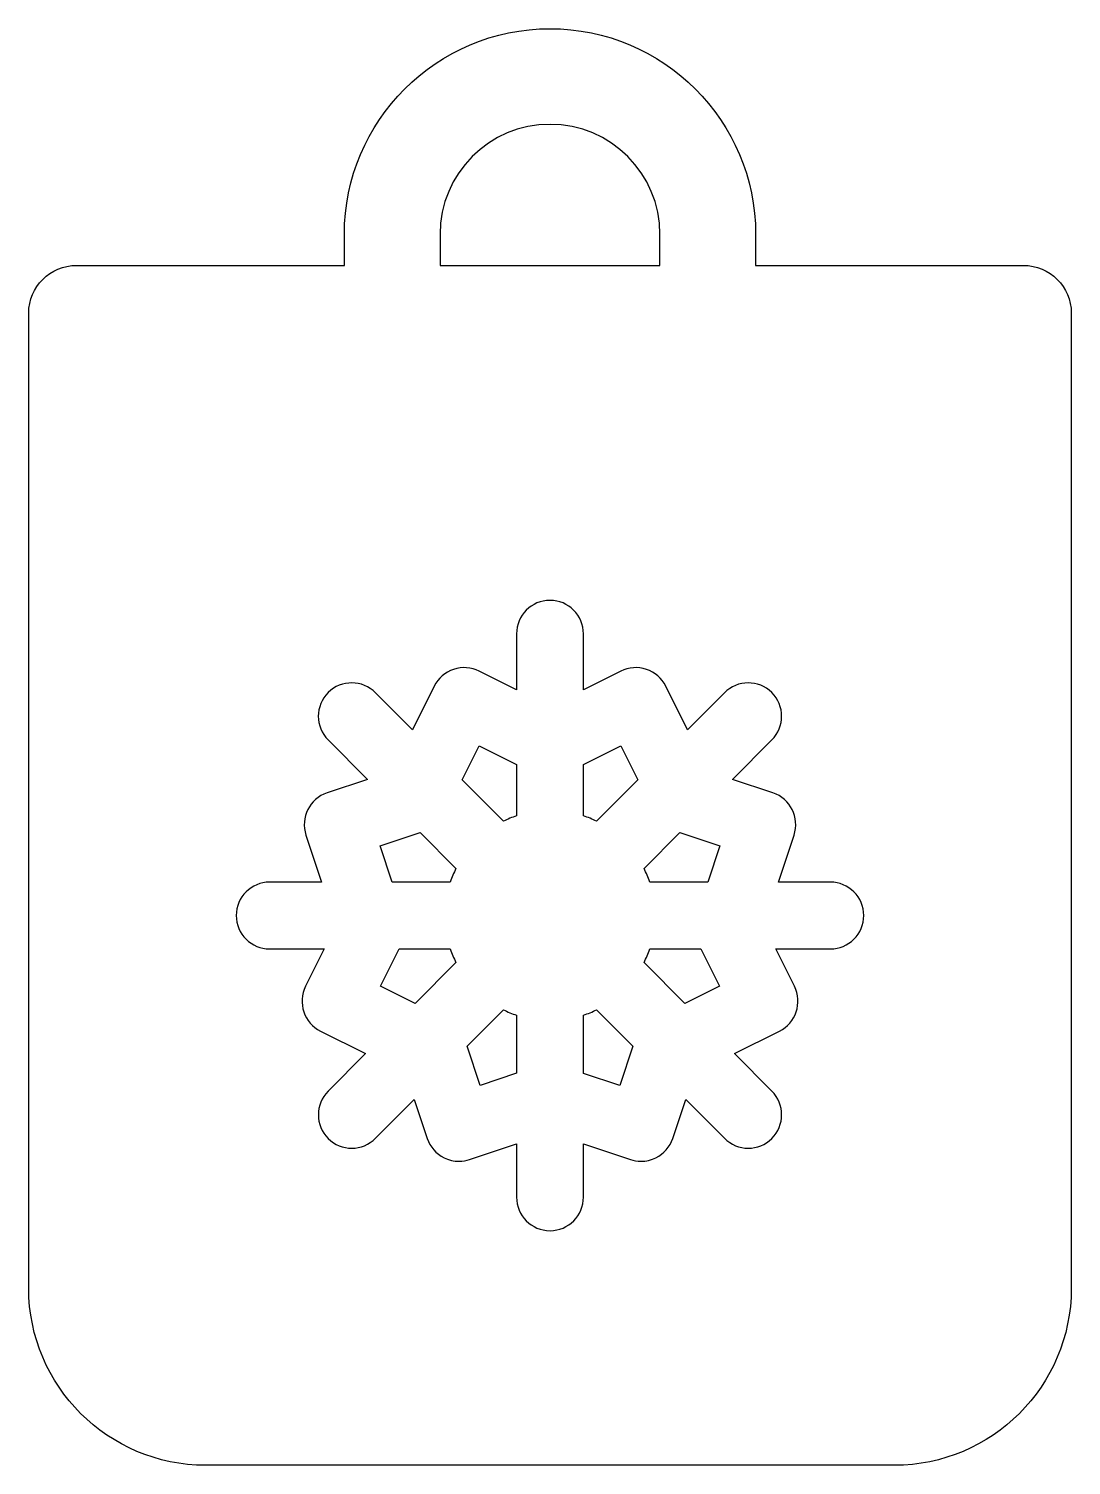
# Model space of a CAD drawing. Header units: centimetres. Extents: x -7.8 to 7.8, y -10.8 to 10.8.
import ezdxf

# ---------------------------------------------------------------- set-up
doc = ezdxf.new("R2010")
doc.units = ezdxf.units.CM
doc.header["$MEASUREMENT"] = 0
doc.layers.add('Layer 1', color=7, linetype='Continuous')

msp = doc.modelspace()

# ---------------------------------------------------------------- linework, layer by layer
at = {"layer": 'Layer 1'}
for points, knots in [([(7.11285, 7.23861), (7.11285, 7.23861), (3.08941, 7.23861), (3.08941, 7.23861), (3.08941, 7.23861), (3.08941, 7.23861), (3.08941, 7.70559), (3.08941, 7.70559), (3.08941, 7.70559), (3.08941, 9.4091), (1.7035, 10.795), (0, 10.795), (0, 10.795), (-1.7035, 10.795), (-3.08941, 9.4091), (-3.08941, 7.70559), (-3.08941, 7.70559), (-3.08941, 7.70559), (-3.08941, 7.23861), (-3.08941, 7.23861), (-3.08941, 7.23861), (-3.08941, 7.23861), (-7.11285, 7.23861), (-7.11285, 7.23861), (-7.11285, 7.23861), (-7.50961, 7.23861), (-7.83135, 6.91694), (-7.83135, 6.52011), (-7.83135, 6.52011), (-7.83135, 6.52011), (-7.83135, -8.13666), (-7.83135, -8.13666), (-7.83135, -8.13666), (-7.83128, -9.60253), (-6.63882, -10.795), (-5.17295, -10.795), (-5.17295, -10.795), (-5.17295, -10.795), (5.17302, -10.795), (5.17302, -10.795), (5.17302, -10.795), (6.63889, -10.795), (7.83135, -9.60253), (7.83135, -8.13667), (7.83135, -8.13667), (7.83135, -8.13667), (7.83135, 6.52011), (7.83135, 6.52011), (7.83135, 6.52011), (7.83128, 6.91687), (7.50961, 7.23861), (7.11285, 7.23861)], [0, 0, 0, 0, 0.07142857, 0.07142857, 0.07142857, 0.07142857, 0.14285714, 0.14285714, 0.14285714, 0.14285714, 0.21428571, 0.21428571, 0.21428571, 0.21428571, 0.28571429, 0.28571429, 0.28571429, 0.28571429, 0.35714286, 0.35714286, 0.35714286, 0.35714286, 0.42857143, 0.42857143, 0.42857143, 0.42857143, 0.5, 0.5, 0.5, 0.5, 0.57142857, 0.57142857, 0.57142857, 0.57142857, 0.64285714, 0.64285714, 0.64285714, 0.64285714, 0.71428571, 0.71428571, 0.71428571, 0.71428571, 0.78571429, 0.78571429, 0.78571429, 0.78571429, 0.85714286, 0.85714286, 0.85714286, 0.85714286, 1, 1, 1, 1]), ([(-1.65247, 7.70559), (-1.65247, 8.6168), (-0.91121, 9.35806), (0, 9.35806), (0, 9.35806), (0.91121, 9.35806), (1.65247, 8.6168), (1.65247, 7.70559), (1.65247, 7.70559), (1.65247, 7.70559), (1.65247, 7.23861), (1.65247, 7.23861), (1.65247, 7.23861), (1.65247, 7.23861), (-1.65247, 7.23861), (-1.65247, 7.23861), (-1.65247, 7.23861), (-1.65247, 7.23861), (-1.65247, 7.70559), (-1.65247, 7.70559)], [0, 0, 0, 0, 0.16666667, 0.16666667, 0.16666667, 0.16666667, 0.33333333, 0.33333333, 0.33333333, 0.33333333, 0.5, 0.5, 0.5, 0.5, 0.66666667, 0.66666667, 0.66666667, 0.66666667, 1, 1, 1, 1]), ([(4.21085, -3.03554), (4.21085, -3.03554), (3.39072, -3.03554), (3.39072, -3.03554), (3.39072, -3.03554), (3.39072, -3.03554), (3.67124, -3.59688), (3.67124, -3.59688), (3.67124, -3.59688), (3.79533, -3.84535), (3.69465, -4.14739), (3.44633, -4.27155), (3.44633, -4.27155), (3.44633, -4.27155), (2.77341, -4.60805), (2.77341, -4.60805), (2.77341, -4.60805), (2.77341, -4.60805), (3.3341, -5.17179), (3.3341, -5.17179), (3.3341, -5.17179), (3.53001, -5.36872), (3.52914, -5.68711), (3.33221, -5.88302), (3.33221, -5.88302), (3.23407, -5.98065), (3.10577, -6.02935), (2.97754, -6.02935), (2.97754, -6.02935), (2.84836, -6.02935), (2.71926, -5.97992), (2.62098, -5.88113), (2.62098, -5.88113), (2.62098, -5.88113), (2.039, -5.29602), (2.039, -5.29602), (2.039, -5.29602), (2.039, -5.29602), (1.84374, -5.88179), (1.84374, -5.88179), (1.84374, -5.88179), (1.80158, -6.00835), (1.71086, -6.11296), (1.59149, -6.17264), (1.59149, -6.17264), (1.52105, -6.2079), (1.44392, -6.22578), (1.36665, -6.22578), (1.36665, -6.22578), (1.31307, -6.22578), (1.25928, -6.2172), (1.20752, -6.19997), (1.20752, -6.19997), (1.20752, -6.19997), (0.5029, -5.96495), (0.5029, -5.96495), (0.5029, -5.96495), (0.5029, -5.96495), (0.5029, -6.7664), (0.5029, -6.7664), (0.5029, -6.7664), (0.5029, -7.04416), (0.27777, -7.26929), (0.00001, -7.26929), (0.00001, -7.26929), (-0.27775, -7.26929), (-0.50288, -7.04416), (-0.50288, -6.7664), (-0.50288, -6.7664), (-0.50288, -6.7664), (-0.50288, -5.96495), (-0.50288, -5.96495), (-0.50288, -5.96495), (-0.50288, -5.96495), (-1.20764, -6.19997), (-1.20764, -6.19997), (-1.20764, -6.19997), (-1.2594, -6.2172), (-1.31319, -6.22578), (-1.36677, -6.22578), (-1.36677, -6.22578), (-1.44419, -6.22578), (-1.52117, -6.20797), (-1.59168, -6.17264), (-1.59168, -6.17264), (-1.71097, -6.11303), (-1.80169, -6.00835), (-1.84385, -5.88179), (-1.84385, -5.88179), (-1.84385, -5.88179), (-2.03896, -5.29617), (-2.03896, -5.29617), (-2.03896, -5.29617), (-2.03896, -5.29617), (-2.6208, -5.88121), (-2.6208, -5.88121), (-2.6208, -5.88121), (-2.71908, -5.98), (-2.84819, -6.02943), (-2.97736, -6.02943), (-2.97736, -6.02943), (-3.10559, -6.02943), (-3.2339, -5.98065), (-3.33203, -5.8831), (-3.33203, -5.8831), (-3.52896, -5.68726), (-3.52983, -5.36879), (-3.33392, -5.17187), (-3.33392, -5.17187), (-3.33392, -5.17187), (-2.77323, -4.60813), (-2.77323, -4.60813), (-2.77323, -4.60813), (-2.77323, -4.60813), (-3.44615, -4.27156), (-3.44615, -4.27156), (-3.44615, -4.27156), (-3.69454, -4.1474), (-3.79522, -3.84528), (-3.67106, -3.59696), (-3.67106, -3.59696), (-3.67106, -3.59696), (-3.39054, -3.03562), (-3.39054, -3.03562), (-3.39054, -3.03562), (-3.39054, -3.03562), (-4.21085, -3.03561), (-4.21085, -3.03561), (-4.21085, -3.03561), (-4.48861, -3.03561), (-4.71374, -2.81048), (-4.71374, -2.53272), (-4.71374, -2.53272), (-4.71374, -2.25496), (-4.48861, -2.02983), (-4.21085, -2.02983), (-4.21085, -2.02983), (-4.21085, -2.02983), (-3.43107, -2.02982), (-3.43107, -2.02982), (-3.43107, -2.02982), (-3.43107, -2.02982), (-3.66616, -1.32455), (-3.66616, -1.32455), (-3.66616, -1.32455), (-3.75397, -1.06111), (-3.61164, -0.77637), (-3.3482, -0.68848), (-3.3482, -0.68848), (-3.3482, -0.68848), (-2.74397, -0.48697), (-2.74397, -0.48697), (-2.74397, -0.48697), (-2.74397, -0.48697), (-3.33417, 0.10643), (-3.33417, 0.10643), (-3.33417, 0.10643), (-3.53008, 0.30336), (-3.52921, 0.62183), (-3.33228, 0.81766), (-3.33228, 0.81766), (-3.13535, 1.0135), (-2.81688, 1.01255), (-2.62105, 0.81577), (-2.62105, 0.81577), (-2.62105, 0.81577), (-2.06654, 0.25828), (-2.06654, 0.25828), (-2.06654, 0.25828), (-2.06654, 0.25828), (-1.73855, 0.91463), (-1.73855, 0.91463), (-1.73855, 0.91463), (-1.67894, 1.03392), (-1.57426, 1.12471), (-1.4477, 1.16688), (-1.4477, 1.16688), (-1.32114, 1.20904), (-1.18295, 1.19923), (-1.06366, 1.13962), (-1.06366, 1.13962), (-1.06366, 1.13962), (-0.50305, 0.85924), (-0.50305, 0.85924), (-0.50305, 0.85924), (-0.50305, 0.85924), (-0.50305, 1.70125), (-0.50305, 1.70125), (-0.50305, 1.70125), (-0.50305, 1.97901), (-0.27792, 2.20414), (-0.00016, 2.20414), (-0.00016, 2.20414), (0.2776, 2.20414), (0.50273, 1.97901), (0.50273, 1.70125), (0.50273, 1.70125), (0.50273, 1.70125), (0.50273, 0.85924), (0.50273, 0.85924), (0.50273, 0.85924), (0.50273, 0.85924), (1.06334, 1.13962), (1.06334, 1.13962), (1.06334, 1.13962), (1.1827, 1.19923), (1.32089, 1.20912), (1.44738, 1.16688), (1.44738, 1.16688), (1.57394, 1.12472), (1.67855, 1.03392), (1.73823, 0.91463), (1.73823, 0.91463), (1.73823, 0.91463), (2.0663, 0.25821), (2.0663, 0.25821), (2.0663, 0.25821), (2.0663, 0.25821), (2.62081, 0.81577), (2.62081, 0.81577), (2.62081, 0.81577), (2.81665, 1.01255), (3.13512, 1.0135), (3.33204, 0.81766), (3.33204, 0.81766), (3.52897, 0.62175), (3.52984, 0.30335), (3.33393, 0.10643), (3.33393, 0.10643), (3.33393, 0.10643), (2.74373, -0.48697), (2.74373, -0.48697), (2.74373, -0.48697), (2.74373, -0.48697), (3.34789, -0.68848), (3.34789, -0.68848), (3.34789, -0.68848), (3.61133, -0.77637), (3.75374, -1.06111), (3.66585, -1.32455), (3.66585, -1.32455), (3.66585, -1.32455), (3.43076, -2.02982), (3.43076, -2.02982), (3.43076, -2.02982), (3.43076, -2.02982), (4.21056, -2.02982), (4.21056, -2.02982), (4.21056, -2.02982), (4.48832, -2.02982), (4.71345, -2.25495), (4.71345, -2.53271), (4.71345, -2.53271), (4.71345, -2.81047), (4.48861, -3.03554), (4.21085, -3.03554)], [0, 0, 0, 0, 0.01538462, 0.01538462, 0.01538462, 0.01538462, 0.03076923, 0.03076923, 0.03076923, 0.03076923, 0.04615385, 0.04615385, 0.04615385, 0.04615385, 0.06153846, 0.06153846, 0.06153846, 0.06153846, 0.07692308, 0.07692308, 0.07692308, 0.07692308, 0.09230769, 0.09230769, 0.09230769, 0.09230769, 0.10769231, 0.10769231, 0.10769231, 0.10769231, 0.12307692, 0.12307692, 0.12307692, 0.12307692, 0.13846154, 0.13846154, 0.13846154, 0.13846154, 0.15384615, 0.15384615, 0.15384615, 0.15384615, 0.16923077, 0.16923077, 0.16923077, 0.16923077, 0.18461538, 0.18461538, 0.18461538, 0.18461538, 0.2, 0.2, 0.2, 0.2, 0.21538462, 0.21538462, 0.21538462, 0.21538462, 0.23076923, 0.23076923, 0.23076923, 0.23076923, 0.24615385, 0.24615385, 0.24615385, 0.24615385, 0.26153846, 0.26153846, 0.26153846, 0.26153846, 0.27692308, 0.27692308, 0.27692308, 0.27692308, 0.29230769, 0.29230769, 0.29230769, 0.29230769, 0.30769231, 0.30769231, 0.30769231, 0.30769231, 0.32307692, 0.32307692, 0.32307692, 0.32307692, 0.33846154, 0.33846154, 0.33846154, 0.33846154, 0.35384615, 0.35384615, 0.35384615, 0.35384615, 0.36923077, 0.36923077, 0.36923077, 0.36923077, 0.38461538, 0.38461538, 0.38461538, 0.38461538, 0.4, 0.4, 0.4, 0.4, 0.41538462, 0.41538462, 0.41538462, 0.41538462, 0.43076923, 0.43076923, 0.43076923, 0.43076923, 0.44615385, 0.44615385, 0.44615385, 0.44615385, 0.46153846, 0.46153846, 0.46153846, 0.46153846, 0.47692308, 0.47692308, 0.47692308, 0.47692308, 0.49230769, 0.49230769, 0.49230769, 0.49230769, 0.50769231, 0.50769231, 0.50769231, 0.50769231, 0.52307692, 0.52307692, 0.52307692, 0.52307692, 0.53846154, 0.53846154, 0.53846154, 0.53846154, 0.55384615, 0.55384615, 0.55384615, 0.55384615, 0.56923077, 0.56923077, 0.56923077, 0.56923077, 0.58461538, 0.58461538, 0.58461538, 0.58461538, 0.6, 0.6, 0.6, 0.6, 0.61538462, 0.61538462, 0.61538462, 0.61538462, 0.63076923, 0.63076923, 0.63076923, 0.63076923, 0.64615385, 0.64615385, 0.64615385, 0.64615385, 0.66153846, 0.66153846, 0.66153846, 0.66153846, 0.67692308, 0.67692308, 0.67692308, 0.67692308, 0.69230769, 0.69230769, 0.69230769, 0.69230769, 0.70769231, 0.70769231, 0.70769231, 0.70769231, 0.72307692, 0.72307692, 0.72307692, 0.72307692, 0.73846154, 0.73846154, 0.73846154, 0.73846154, 0.75384615, 0.75384615, 0.75384615, 0.75384615, 0.76923077, 0.76923077, 0.76923077, 0.76923077, 0.78461538, 0.78461538, 0.78461538, 0.78461538, 0.8, 0.8, 0.8, 0.8, 0.81538462, 0.81538462, 0.81538462, 0.81538462, 0.83076923, 0.83076923, 0.83076923, 0.83076923, 0.84615385, 0.84615385, 0.84615385, 0.84615385, 0.86153846, 0.86153846, 0.86153846, 0.86153846, 0.87692308, 0.87692308, 0.87692308, 0.87692308, 0.89230769, 0.89230769, 0.89230769, 0.89230769, 0.90769231, 0.90769231, 0.90769231, 0.90769231, 0.92307692, 0.92307692, 0.92307692, 0.92307692, 0.93846154, 0.93846154, 0.93846154, 0.93846154, 0.95384615, 0.95384615, 0.95384615, 0.95384615, 0.96923077, 0.96923077, 0.96923077, 0.96923077, 1, 1, 1, 1]), ([(-1.31801, -0.49403), (-1.31801, -0.49403), (-0.69961, -1.11578), (-0.69961, -1.11578), (-0.69961, -1.11578), (-0.63629, -1.08438), (-0.57058, -1.05733), (-0.5029, -1.03451), (-0.5029, -1.03451), (-0.5029, -1.03451), (-0.50289, -0.26533), (-0.50289, -0.26533), (-0.50289, -0.26533), (-0.50289, -0.26533), (-1.06358, 0.01512), (-1.06358, 0.01512), (-1.06358, 0.01512), (-1.06358, 0.01512), (-1.31801, -0.49403), (-1.31801, -0.49403)], [0, 0, 0, 0, 0.16666667, 0.16666667, 0.16666667, 0.16666667, 0.33333333, 0.33333333, 0.33333333, 0.33333333, 0.5, 0.5, 0.5, 0.5, 0.66666667, 0.66666667, 0.66666667, 0.66666667, 1, 1, 1, 1]), ([(0.50289, -0.26533), (0.50289, -0.26533), (0.50289, -1.0345), (0.50289, -1.0345), (0.50289, -1.0345), (0.57057, -1.05733), (0.63628, -1.08437), (0.6996, -1.11577), (0.6996, -1.11577), (0.6996, -1.11577), (1.318, -0.49402), (1.318, -0.49402), (1.318, -0.49402), (1.318, -0.49402), (1.06357, 0.01513), (1.06357, 0.01513), (1.06357, 0.01513), (1.06357, 0.01513), (0.50289, -0.26533), (0.50289, -0.26533)], [0, 0, 0, 0, 0.16666667, 0.16666667, 0.16666667, 0.16666667, 0.33333333, 0.33333333, 0.33333333, 0.33333333, 0.5, 0.5, 0.5, 0.5, 0.66666667, 0.66666667, 0.66666667, 0.66666667, 1, 1, 1, 1]), ([(-2.55285, -1.48339), (-2.55285, -1.48339), (-2.37083, -2.02968), (-2.37083, -2.02968), (-2.37083, -2.02968), (-2.37083, -2.02968), (-1.49822, -2.02968), (-1.49822, -2.02968), (-1.49822, -2.02968), (-1.47445, -1.95909), (-1.44595, -1.89076), (-1.41288, -1.82505), (-1.41288, -1.82505), (-1.41288, -1.82505), (-1.95205, -1.28297), (-1.95205, -1.28297), (-1.95205, -1.28297), (-1.95205, -1.28297), (-2.55285, -1.48339), (-2.55285, -1.48339)], [0, 0, 0, 0, 0.16666667, 0.16666667, 0.16666667, 0.16666667, 0.33333333, 0.33333333, 0.33333333, 0.33333333, 0.5, 0.5, 0.5, 0.5, 0.66666667, 0.66666667, 0.66666667, 0.66666667, 1, 1, 1, 1]), ([(1.41273, -1.82512), (1.44573, -1.89084), (1.4743, -1.95917), (1.498, -2.02968), (1.498, -2.02968), (1.498, -2.02968), (2.37076, -2.02968), (2.37076, -2.02968), (2.37076, -2.02968), (2.37076, -2.02968), (2.55278, -1.48339), (2.55278, -1.48339), (2.55278, -1.48339), (2.55278, -1.48339), (1.95189, -1.28297), (1.95189, -1.28297), (1.95189, -1.28297), (1.95189, -1.28297), (1.41273, -1.82512), (1.41273, -1.82512)], [0, 0, 0, 0, 0.16666667, 0.16666667, 0.16666667, 0.16666667, 0.33333333, 0.33333333, 0.33333333, 0.33333333, 0.5, 0.5, 0.5, 0.5, 0.66666667, 0.66666667, 0.66666667, 0.66666667, 1, 1, 1, 1]), ([(-2.2663, -3.03554), (-2.2663, -3.03554), (-2.54682, -3.59681), (-2.54682, -3.59681), (-2.54682, -3.59681), (-2.54682, -3.59681), (-2.02648, -3.85705), (-2.02648, -3.85705), (-2.02648, -3.85705), (-2.02648, -3.85705), (-1.41295, -3.24017), (-1.41295, -3.24017), (-1.41295, -3.24017), (-1.44603, -3.17445), (-1.47452, -3.10612), (-1.49829, -3.03554), (-1.49829, -3.03554), (-1.49829, -3.03554), (-2.2663, -3.03554), (-2.2663, -3.03554)], [0, 0, 0, 0, 0.16666667, 0.16666667, 0.16666667, 0.16666667, 0.33333333, 0.33333333, 0.33333333, 0.33333333, 0.5, 0.5, 0.5, 0.5, 0.66666667, 0.66666667, 0.66666667, 0.66666667, 1, 1, 1, 1]), ([(1.49807, -3.03554), (1.47437, -3.10605), (1.4458, -3.17431), (1.4128, -3.24003), (1.4128, -3.24003), (1.4128, -3.24003), (2.02648, -3.85698), (2.02648, -3.85698), (2.02648, -3.85698), (2.02648, -3.85698), (2.54675, -3.59674), (2.54675, -3.59674), (2.54675, -3.59674), (2.54675, -3.59674), (2.26623, -3.03547), (2.26623, -3.03547), (2.26623, -3.03547), (2.26623, -3.03547), (1.49807, -3.03547), (1.49807, -3.03547), (1.49807, -3.03547), (1.49807, -3.03547), (1.49807, -3.03554), (1.49807, -3.03554)], [0, 0, 0, 0, 0.14285714, 0.14285714, 0.14285714, 0.14285714, 0.28571429, 0.28571429, 0.28571429, 0.28571429, 0.42857143, 0.42857143, 0.42857143, 0.42857143, 0.57142857, 0.57142857, 0.57142857, 0.57142857, 0.71428571, 0.71428571, 0.71428571, 0.71428571, 1, 1, 1, 1]), ([(-1.24495, -4.49763), (-1.24495, -4.49763), (-1.04875, -5.08652), (-1.04875, -5.08652), (-1.04875, -5.08652), (-1.04875, -5.08652), (-0.50297, -4.9045), (-0.50297, -4.9045), (-0.50297, -4.9045), (-0.50297, -4.9045), (-0.50297, -4.03072), (-0.50297, -4.03072), (-0.50297, -4.03072), (-0.57072, -4.00789), (-0.63644, -3.98085), (-0.69975, -3.94945), (-0.69975, -3.94945), (-0.69975, -3.94945), (-1.24495, -4.49763), (-1.24495, -4.49763)], [0, 0, 0, 0, 0.16666667, 0.16666667, 0.16666667, 0.16666667, 0.33333333, 0.33333333, 0.33333333, 0.33333333, 0.5, 0.5, 0.5, 0.5, 0.66666667, 0.66666667, 0.66666667, 0.66666667, 1, 1, 1, 1]), ([(0.50289, -4.03071), (0.50289, -4.03071), (0.50289, -4.90456), (0.50289, -4.90456), (0.50289, -4.90456), (0.50289, -4.90456), (1.0486, -5.08658), (1.0486, -5.08658), (1.0486, -5.08658), (1.0486, -5.08658), (1.24487, -4.49769), (1.24487, -4.49769), (1.24487, -4.49769), (1.24487, -4.49769), (0.6996, -3.94951), (0.6996, -3.94951), (0.6996, -3.94951), (0.63636, -3.98077), (0.57064, -4.00789), (0.50289, -4.03071)], [0, 0, 0, 0, 0.16666667, 0.16666667, 0.16666667, 0.16666667, 0.33333333, 0.33333333, 0.33333333, 0.33333333, 0.5, 0.5, 0.5, 0.5, 0.66666667, 0.66666667, 0.66666667, 0.66666667, 1, 1, 1, 1])]:
    msp.add_open_spline(points, degree=3, knots=knots, dxfattribs=at)

doc.saveas('drawing.dxf')
